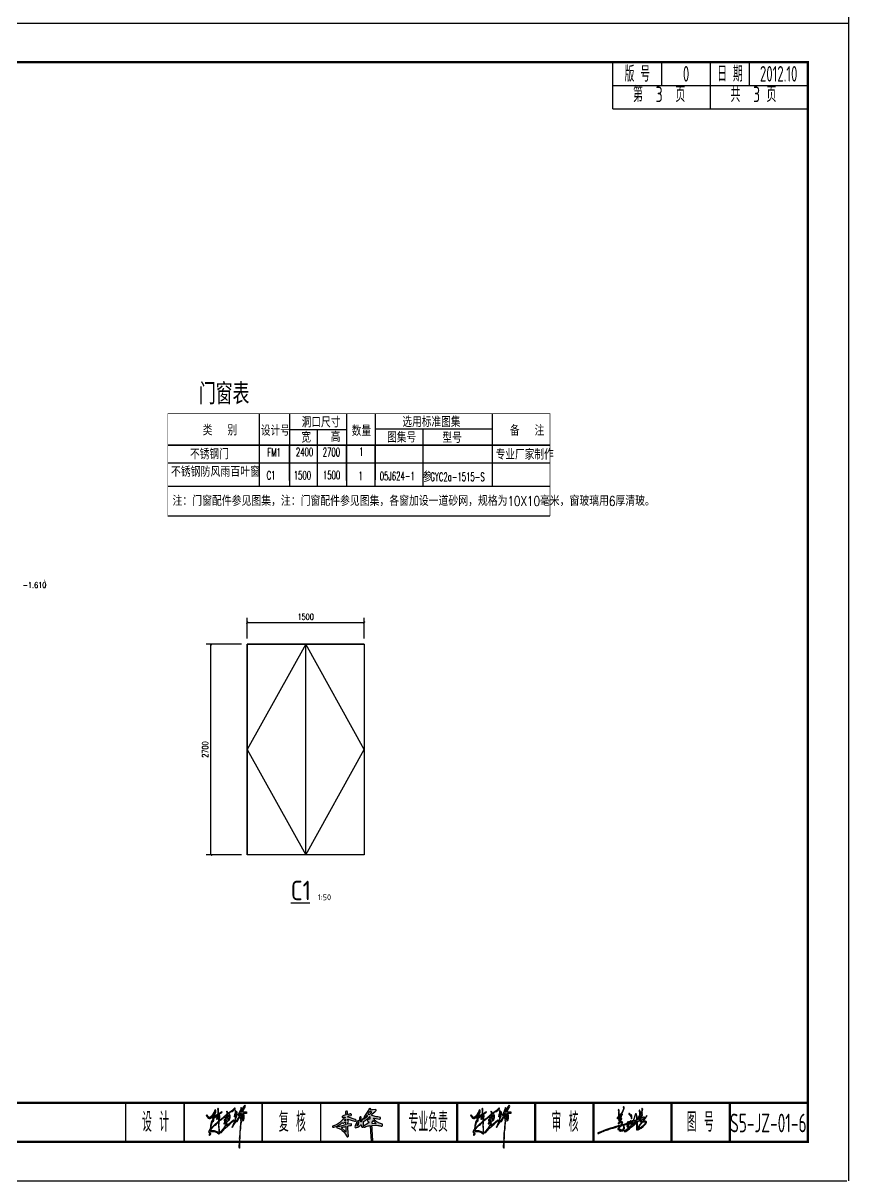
# Model space of a CAD drawing. Header units: millimetres. Extents: x -29538 to 115583, y -232866 to 15404.
# Drawn here: x 94402 to 115583, y -226179 to -196479 of the extents above; entities that cross this region are included whole.
import ezdxf
from ezdxf.enums import TextEntityAlignment as Align

# ---------------------------------------------------------------- set-up
doc = ezdxf.new("R2010")
doc.units = ezdxf.units.MM
doc.header["$LTSCALE"] = 10
doc.header["$MEASUREMENT"] = 0
for name, color, linetype in [('DIM_SYMB', 3, 'Continuous'), ('FHDI签名', 4, 'Continuous'), ('HIDE_B', 7, 'Continuous'), ('PUB_DIM', 3, 'Continuous'), ('PUB_TEXT', 7, 'Continuous'), ('QQ', 8, 'Continuous'), ('WALL', 9, 'Continuous'), ('图框', 7, 'Continuous'), ('文字', 7, 'Continuous'), ('标注', 4, 'Continuous'), ('栏目', 3, 'Continuous'), ('次轮廓线', 7, 'Continuous'), ('立面', 4, 'Continuous'), ('页码', 3, 'Continuous'), ('ＦＨＤＩ', 4, 'Continuous')]:
    doc.layers.add(name, color=color, linetype=linetype)
doc.styles.add('_HZTXT', font='txt.shx', dxfattribs={"width": 0.8, "bigfont": 'hztxt.shx'})
doc.styles.add('_SIMPLEX', font='SIMPLEX.shx', dxfattribs={"width": 0.8})
doc.styles.add('_TCH_DIM', font='SIMPLEX', dxfattribs={"bigfont": 'GBCBIG'})
doc.styles.add('DIM_FONT', font='SIMPLEX', dxfattribs={"width": 0.7, "bigfont": 'GBCBIG'})
doc.styles.get("Standard").update_dxf_attribs({"font": 'gbenor.shx', "width": 0.75, "bigfont": 'gbcbig.shx'})
doc.dimstyles.new('DIMN50', dxfattribs={"dimscale": 0.5, "dimtxt": 300, "dimasz": 100, "dimexe": 250, "dimexo": 300, "dimgap": 150, "dimtad": 1, "dimdec": 0, "dimzin": 0, "dimdsep": 46, "dimtxsty": 'DIM_FONT', "dimblk": 'ARCHTICK', "dimcen": 0.09, "dimclrt": 7, "dimazin": 2, "dimtfac": 1, "dimtdec": 0, "dimtix": 1, "dimtmove": 2, "dimatfit": 3, "dimldrblk": 'ARCHTICK', "dimfxl": 0, "dimtolj": 1, "dimtzin": 0, "dimarcsym": 0})

# ---------------------------------------------------------------- blocks, each defined once
blk = doc.blocks.new('dwe')
at = {"linetype": 'Continuous'}
h = blk.add_hatch(color=256, dxfattribs=at)
h.paths.add_polyline_path([(32168.211, 20455.517), (32168.241, 20455.539, -0.076928), (32168.279, 20455.581, 0.343108), (32168.261, 20455.634), (32168.259, 20455.641), (32168.098, 20455.626, 0.082763), (32168.019, 20455.601), (32167.999, 20455.601), (32167.999, 20455.631), (32168.009, 20455.631), (32168.009, 20455.681, 0.433644), (32167.913, 20455.649, -0.083988), (32167.883, 20455.609), (32167.683, 20455.289, 0.241959), (32167.666, 20455.209, 0.088677), (32167.692, 20455.188), (32167.728, 20455.205, 0.005615), (32167.732, 20455.206), (32167.753, 20455.259, 0.154483), (32167.799, 20455.331, -1.209197), (32167.826, 20455.284, -0.109257), (32167.801, 20455.257, -0.116079), (32167.732, 20455.206), (32167.724, 20455.186, 0.148804), (32167.689, 20455.151), (32167.659, 20455.151), (32167.656, 20455.159, 0.636863), (32167.601, 20455.159, 0.220295), (32167.554, 20455.063), (32167.509, 20455.001), (32167.489, 20455.001), (32167.489, 20455.061), (32167.503, 20455.09), (32167.519, 20455.141), (32167.519, 20455.251), (32167.506, 20455.259, 0.524003), (32167.444, 20455.25), (32167.434, 20455.191), (32167.409, 20455.041), (32167.389, 20455.041), (32167.386, 20455.049, 0.551868), (32167.326, 20455.044, 0.11852), (32167.275, 20454.953, 0.071169), (32167.244, 20454.872), (32167.226, 20454.844, 0.10155), (32167.204, 20454.793, 0.705859), (32167.28, 20454.707, 0.161527), (32167.499, 20454.851), (32167.519, 20454.851), (32167.524, 20454.772), (32167.541, 20454.744), (32167.549, 20454.731), (32167.599, 20454.731), (32167.609, 20454.751), (32167.639, 20454.751), (32167.649, 20454.731), (32167.709, 20454.731, -0.124355), (32167.928, 20454.806), (32167.979, 20454.811), (32168.014, 20454.241), (32168.024, 20454.042, 0.594077), (32168.096, 20454.014, 0.243104), (32168.119, 20454.081, -0.084195), (32168.094, 20454.301), (32168.084, 20454.631), (32168.074, 20454.731), (32168.069, 20454.731, -0.200858), (32168.089, 20454.831), (32168.369, 20454.816, -0.063439), (32168.549, 20454.791, 0.343108), (32168.601, 20454.809), (32168.609, 20454.811), (32168.609, 20454.881), (32168.397, 20454.957), (32168.381, 20454.965, -0.084673), (32168.261, 20455.054, 0.071442), (32168.234, 20455.076), (32168.191, 20455.124, -0.149027), (32168.139, 20455.201), (32168.199, 20455.201), (32168.449, 20455.151), (32168.489, 20455.151, -0.295923), (32168.509, 20455.171), (32168.509, 20455.221), (32168.368, 20455.256), (32168.29, 20455.266, -0.064135), (32168.087, 20455.327), (32168.039, 20455.341, -0.249173), (32168.071, 20455.399), (32168.086, 20455.414)])
h.paths.add_polyline_path([(32168.049, 20455.491), (32168.041, 20455.489), (32167.949, 20455.391), (32167.869, 20455.401), (32167.869, 20455.431), (32167.886, 20455.454), (32167.915, 20455.493), (32167.919, 20455.511), (32167.949, 20455.511), (32167.949, 20455.501), (32167.969, 20455.501), (32167.969, 20455.511), (32168.049, 20455.511)], flags=16)
h.paths.add_polyline_path([(32167.969, 20455.271), (32167.969, 20455.161), (32167.938, 20455.156, 0.064743), (32167.841, 20455.127, 0.693991), (32167.834, 20455.09), (32167.851, 20455.054), (32167.87, 20455.006), (32167.897, 20454.997), (32167.919, 20454.991), (32167.919, 20454.971, 0.179878), (32167.871, 20454.949), (32167.851, 20454.937), (32167.636, 20454.794), (32167.629, 20454.771), (32167.609, 20454.771), (32167.614, 20454.872), (32167.624, 20454.951, -0.325645), (32167.681, 20455.039), (32167.716, 20455.064), (32167.936, 20455.264), (32167.939, 20455.271)], flags=16)
h.paths.add_polyline_path([(32168.119, 20455.071, -0.181335), (32168.156, 20455.049), (32168.173, 20455.023), (32168.266, 20454.939), (32168.279, 20454.911), (32168.22, 20454.916), (32168.069, 20454.931), (32168.069, 20454.981, 0.293881)], flags=16)
h.paths.add_polyline_path([(32167.399, 20454.991), (32167.399, 20454.961), (32167.384, 20454.882, -0.295272), (32167.299, 20454.801), (32167.299, 20454.831, 0.067267), (32167.325, 20454.883), (32167.343, 20454.93, 0.163021), (32167.369, 20454.971), (32167.379, 20454.966), (32167.379, 20454.991)], flags=16)
h = blk.add_hatch(color=256, dxfattribs=at)
h.paths.add_polyline_path([(32166.859, 20455.021, 0.138813), (32166.844, 20455.08, 0.305012), (32166.819, 20455.091, -0.192582), (32166.829, 20455.151), (32167.178, 20455.047), (32167.179, 20455.041, 0.254771), (32167.259, 20455.061, 0.439902), (32167.211, 20455.125), (32166.866, 20455.239, 0.288836), (32166.829, 20455.251, -0.33185), (32166.89, 20455.307), (32166.978, 20455.326, 0.248777), (32167.013, 20455.359), (32167.019, 20455.361), (32167.019, 20455.391), (32167.006, 20455.399, 0.156902), (32166.949, 20455.421, -0.226549), (32166.938, 20455.406, 0.203273), (32166.849, 20455.381), (32166.819, 20455.381), (32166.814, 20455.442, 0.141014), (32166.799, 20455.551, 0.181335), (32166.719, 20455.531), (32166.719, 20455.441, -0.388078), (32166.731, 20455.359), (32166.62, 20455.327, 0.123602), (32166.566, 20455.304, 0.460019), (32166.549, 20455.231), (32166.619, 20455.231), (32166.649, 20455.251), (32166.689, 20455.251), (32166.689, 20455.231), (32166.656, 20455.204), (32166.631, 20455.179, -0.071068), (32166.566, 20455.124, -0.129017), (32166.191, 20454.837), (32166.039, 20454.781, 0.313509), (32166.056, 20454.739), (32166.059, 20454.731, 0.126518), (32166.277, 20454.786), (32166.297, 20454.795, 0.073631), (32166.529, 20454.951), (32166.569, 20454.951), (32166.569, 20454.941, 0.306384), (32166.63, 20454.957, 0.101225), (32166.689, 20454.981), (32166.709, 20454.981, 0.192884), (32166.729, 20454.881), (32166.729, 20454.851), (32166.711, 20454.847), (32166.409, 20454.771), (32166.289, 20454.771, -0.295923), (32166.269, 20454.751), (32166.269, 20454.701), (32166.39, 20454.656), (32166.417, 20454.647, -0.097505), (32166.536, 20454.569, -0.139219), (32166.756, 20454.289), (32166.799, 20454.241), (32166.839, 20454.241), (32166.859, 20454.271), (32166.859, 20454.331), (32166.844, 20454.36), (32166.829, 20454.781), (32166.857, 20454.795, -0.122446), (32166.998, 20454.826, 0.488889), (32166.999, 20454.901), (32166.839, 20454.891, -0.138685), (32166.834, 20454.962, -0.251793)])
h.paths.add_polyline_path([(32166.729, 20455.081), (32166.7, 20455.077), (32166.699, 20455.071), (32166.659, 20455.071), (32166.659, 20455.091, 0.200858), (32166.699, 20455.121), (32166.729, 20455.121)], flags=16)
h.paths.add_polyline_path([(32166.739, 20454.761), (32166.744, 20454.652), (32166.749, 20454.491, -0.10594), (32166.681, 20454.544), (32166.676, 20454.549), (32166.527, 20454.677), (32166.509, 20454.681), (32166.509, 20454.711, 0.075528), (32166.718, 20454.756)], flags=16)
at = {"color": 7, "linetype": 'Continuous'}
for points in [[(32167.692, 20455.188), (32167.728, 20455.205, 0.121773), (32167.801, 20455.257, 0.109257), (32167.826, 20455.284, 1.209197), (32167.799, 20455.331, -0.154483), (32167.753, 20455.259), (32167.724, 20455.186, 0.148804), (32167.689, 20455.151), (32167.659, 20455.151), (32167.656, 20455.159, 0.636863), (32167.601, 20455.159, 0.220295), (32167.554, 20455.063), (32167.509, 20455.001), (32167.489, 20455.001), (32167.489, 20455.061), (32167.503, 20455.09), (32167.519, 20455.141), (32167.519, 20455.251), (32167.506, 20455.259, 0.524003), (32167.444, 20455.25), (32167.434, 20455.191), (32167.409, 20455.041), (32167.389, 20455.041), (32167.386, 20455.049, 0.551868), (32167.326, 20455.044, 0.11852), (32167.275, 20454.953, 0.071169), (32167.244, 20454.872), (32167.226, 20454.844, 0.10155), (32167.204, 20454.793, 0.705859), (32167.28, 20454.707, 0.161527), (32167.499, 20454.851), (32167.519, 20454.851), (32167.524, 20454.772), (32167.541, 20454.744), (32167.549, 20454.731), (32167.599, 20454.731), (32167.609, 20454.751), (32167.639, 20454.751), (32167.649, 20454.731), (32167.709, 20454.731, -0.124355), (32167.928, 20454.806), (32167.979, 20454.811), (32168.014, 20454.241), (32168.024, 20454.042, 0.594077), (32168.096, 20454.014, 0.243104), (32168.119, 20454.081, -0.084195), (32168.094, 20454.301), (32168.084, 20454.631), (32168.074, 20454.731), (32168.069, 20454.731, -0.200858), (32168.089, 20454.831), (32168.369, 20454.816, -0.063439), (32168.549, 20454.791, 0.343108), (32168.601, 20454.809), (32168.609, 20454.811), (32168.609, 20454.881), (32168.397, 20454.957), (32168.381, 20454.965, -0.084673), (32168.261, 20455.054, 0.071442), (32168.234, 20455.076), (32168.191, 20455.124, -0.149027), (32168.139, 20455.201), (32168.199, 20455.201), (32168.449, 20455.151), (32168.489, 20455.151, -0.295923), (32168.509, 20455.171), (32168.509, 20455.221), (32168.368, 20455.256), (32168.29, 20455.266, -0.064135), (32168.087, 20455.327), (32168.039, 20455.341, -0.249173), (32168.071, 20455.399), (32168.086, 20455.414), (32168.211, 20455.517), (32168.241, 20455.539, -0.076928), (32168.279, 20455.581, 0.343108), (32168.261, 20455.634), (32168.259, 20455.641), (32168.098, 20455.626, 0.082763), (32168.019, 20455.601), (32167.999, 20455.601), (32167.999, 20455.631), (32168.009, 20455.631), (32168.009, 20455.681, 0.433644), (32167.913, 20455.649, -0.083988), (32167.883, 20455.609), (32167.683, 20455.289, 0.241959), (32167.666, 20455.209, 0.088677), (32167.692, 20455.188, 0.088677)], [(32167.379, 20454.966), (32167.369, 20454.971, -0.163021), (32167.343, 20454.93), (32167.325, 20454.883, -0.067267), (32167.299, 20454.831), (32167.299, 20454.801, 0.295272), (32167.384, 20454.882), (32167.399, 20454.961), (32167.399, 20454.991), (32167.379, 20454.991), (32167.379, 20454.966)]]:
    blk.add_lwpolyline(points, format="xyb", close=True, dxfattribs=at)
for points in [[(32166.289, 20454.771, -0.295923), (32166.269, 20454.751), (32166.269, 20454.701), (32166.39, 20454.656), (32166.417, 20454.647, -0.097505), (32166.536, 20454.569, -0.139219), (32166.756, 20454.289), (32166.799, 20454.241), (32166.839, 20454.241), (32166.859, 20454.271), (32166.859, 20454.331), (32166.844, 20454.36), (32166.829, 20454.781), (32166.857, 20454.795, -0.122446), (32166.998, 20454.826, 0.488889), (32166.999, 20454.901), (32166.839, 20454.891, -0.138685), (32166.834, 20454.962, -0.251793), (32166.859, 20455.021, 0.138813), (32166.844, 20455.08, 0.305012), (32166.819, 20455.091, -0.192582), (32166.829, 20455.151), (32167.178, 20455.047), (32167.179, 20455.041, 0.254771), (32167.259, 20455.061, 0.439902), (32167.211, 20455.125), (32166.866, 20455.239, 0.288836), (32166.829, 20455.251, -0.33185), (32166.89, 20455.307), (32166.978, 20455.326, 0.248777), (32167.013, 20455.359), (32167.019, 20455.361), (32167.019, 20455.391), (32167.006, 20455.399, 0.156902), (32166.949, 20455.421, -0.226549), (32166.938, 20455.406, 0.203273), (32166.849, 20455.381), (32166.819, 20455.381), (32166.814, 20455.442, 0.141014), (32166.799, 20455.551, 0.181335), (32166.719, 20455.531), (32166.719, 20455.441, -0.388078), (32166.731, 20455.359), (32166.62, 20455.327, 0.123602), (32166.566, 20455.304, 0.460019), (32166.549, 20455.231), (32166.619, 20455.231), (32166.649, 20455.251), (32166.689, 20455.251), (32166.689, 20455.231), (32166.656, 20455.204), (32166.631, 20455.179, -0.071068), (32166.566, 20455.124, -0.129017), (32166.191, 20454.837), (32166.039, 20454.781, 0.313509), (32166.056, 20454.739), (32166.059, 20454.731, 0.126518), (32166.277, 20454.786), (32166.297, 20454.795, 0.073631), (32166.529, 20454.951), (32166.569, 20454.951), (32166.569, 20454.941, 0.306384), (32166.63, 20454.957, 0.101225), (32166.689, 20454.981), (32166.709, 20454.981, 0.192884), (32166.729, 20454.881), (32166.729, 20454.851), (32166.711, 20454.847), (32166.409, 20454.771), (32166.289, 20454.771), (32166.279, 20454.781)], [(32166.699, 20455.071), (32166.7, 20455.077), (32166.729, 20455.081), (32166.729, 20455.121), (32166.699, 20455.121, -0.200858), (32166.659, 20455.091), (32166.659, 20455.071), (32166.699, 20455.071)], [(32167.629, 20454.771), (32167.636, 20454.794), (32167.851, 20454.937), (32167.871, 20454.949, -0.179878), (32167.919, 20454.971), (32167.919, 20454.991), (32167.897, 20454.997), (32167.87, 20455.006), (32167.851, 20455.054), (32167.834, 20455.09, -0.693991), (32167.841, 20455.127, -0.064743), (32167.938, 20455.156), (32167.969, 20455.161), (32167.969, 20455.271), (32167.939, 20455.271), (32167.936, 20455.264), (32167.716, 20455.064), (32167.681, 20455.039, 0.325645), (32167.624, 20454.951), (32167.614, 20454.872), (32167.609, 20454.771), (32167.629, 20454.771)], [(32168.279, 20454.911), (32168.266, 20454.939), (32168.173, 20455.023), (32168.156, 20455.049, 0.181335), (32168.119, 20455.071, -0.293881), (32168.069, 20454.981), (32168.069, 20454.931), (32168.22, 20454.916), (32168.279, 20454.911)], [(32166.749, 20454.491), (32166.744, 20454.652), (32166.739, 20454.761), (32166.718, 20454.756, -0.075528), (32166.509, 20454.711), (32166.509, 20454.681), (32166.527, 20454.677), (32166.676, 20454.549), (32166.681, 20454.544, 0.10594), (32166.749, 20454.491)]]:
    blk.add_lwpolyline(points, format="xyb", dxfattribs=at)
blk.add_lwpolyline([(32167.949, 20455.391), (32168.041, 20455.489), (32168.049, 20455.491), (32168.049, 20455.511), (32167.969, 20455.511), (32167.969, 20455.501), (32167.949, 20455.501), (32167.949, 20455.511), (32167.919, 20455.511), (32167.915, 20455.493), (32167.886, 20455.454), (32167.869, 20455.431), (32167.869, 20455.401), (32167.949, 20455.391)], dxfattribs=at)
blk = doc.blocks.new('chf')
at = {"linetype": 'Continuous'}
h = blk.add_hatch(color=4, dxfattribs=at)
h.paths.add_polyline_path([(283, 254), (289, 260), (293, 268), (292, 278), (288, 281), (286, 285), (288, 291), (301, 310), (310, 331), (309, 343), (305, 349), (301, 347), (298, 338), (292, 329), (282, 309), (279, 307), (272, 296), (261, 288), (256, 289), (250, 293), (236, 309), (233, 308), (232, 303), (248, 284), (256, 280), (263, 280), (269, 284), (286, 306), (304, 336), (298, 317), (284, 296), (279, 281), (286, 272), (286, 267), (284, 264), (276, 261), (271, 247), (267, 225), (267, 216), (265, 212), (261, 191), (250, 174), (252, 171), (258, 170), (255, 150), (255, 147), (258, 145), (265, 152), (270, 160), (266, 162), (264, 158), (262, 159), (264, 173), (276, 176), (298, 175), (323, 165), (334, 158), (336, 158), (340, 163), (337, 173), (337, 188), (335, 198), (336, 210), (334, 231), (336, 238), (336, 255), (341, 263), (351, 270), (356, 276), (363, 279), (377, 292), (384, 296), (387, 300), (396, 304), (396, 292), (383, 280), (383, 273), (379, 273), (377, 270), (378, 248), (373, 241), (373, 237), (377, 236), (391, 248), (390, 233), (371, 199), (346, 172), (346, 167), (355, 169), (361, 175), (364, 181), (385, 203), (406, 220), (420, 235), (423, 236), (449, 260), (452, 265), (450, 266), (411, 233), (394, 221), (403, 238), (401, 244), (396, 242), (398, 254), (401, 258), (403, 258), (414, 268), (416, 267), (419, 270), (419, 273), (422, 278), (421, 283), (423, 286), (424, 302), (421, 310), (419, 310), (402, 296), (401, 304), (403, 310), (410, 319), (419, 322), (425, 330), (435, 336), (439, 336), (454, 347), (465, 358), (464, 363), (463, 364), (458, 362), (436, 342), (403, 317), (403, 333), (398, 339), (394, 336), (396, 325), (396, 312), (380, 299), (376, 294), (373, 294), (359, 281), (337, 264), (340, 301), (338, 308), (335, 309), (323, 288), (326, 305), (331, 311), (353, 325), (359, 332), (356, 334), (334, 320), (332, 317), (327, 316), (329, 320), (331, 348), (330, 357), (327, 361), (325, 361), (323, 358), (325, 350), (325, 328), (322, 312), (297, 295), (294, 291), (294, 288), (296, 286), (299, 286), (301, 289), (319, 301), (317, 281), (315, 278), (315, 276), (318, 275), (326, 281), (329, 286), (329, 290), (332, 291), (331, 258), (292, 224), (270, 201), (268, 202), (269, 209), (273, 217), (272, 220), (278, 236), (278, 245), (282, 249)])
h.paths.add_polyline_path([(297, 223), (304, 227), (313, 235), (313, 237), (318, 243), (329, 251), (331, 250), (330, 213), (332, 197), (332, 167), (299, 181), (265, 181), (268, 190), (286, 210), (287, 213)], flags=16)
h.paths.add_polyline_path([(382, 251), (383, 264), (386, 268), (389, 269), (393, 269), (393, 261)], flags=16)
h.paths.add_polyline_path([(390, 277), (394, 281), (395, 281), (395, 279), (392, 276)], flags=16)
h.paths.add_polyline_path([(402, 280), (402, 287), (416, 298), (417, 298), (418, 296), (416, 278), (408, 269), (406, 269), (409, 275), (409, 280), (407, 282)], flags=16)
h.paths.add_polyline_path([(508, 291), (506, 291), (501, 285), (503, 282), (513, 285), (512, 279), (506, 270), (506, 266), (510, 264), (505, 209), (505, 193), (503, 188), (503, 180), (501, 176), (502, 171), (500, 166), (499, 129), (497, 121), (499, 112), (497, 93), (498, 83), (495, 80), (493, 63), (494, 51), (499, 43), (501, 44), (501, 98), (503, 132), (503, 159), (505, 180), (509, 199), (510, 223), (516, 262), (525, 265), (530, 264), (534, 270), (537, 283), (537, 305), (530, 322), (551, 324), (559, 328), (556, 332), (524, 332), (533, 354), (544, 372), (546, 379), (544, 385), (542, 386), (530, 373), (511, 345), (510, 347), (513, 352), (513, 356), (515, 358), (516, 363), (512, 369), (509, 366), (508, 356), (499, 332), (486, 306), (490, 304), (495, 309), (503, 325), (506, 321), (510, 321), (498, 297), (494, 292), (493, 294), (490, 292), (487, 283), (477, 269), (479, 267), (483, 271), (477, 258), (478, 255), (481, 257), (504, 302), (507, 305), (515, 321), (517, 321), (515, 297)])
h.paths.add_polyline_path([(520, 290), (526, 295), (527, 296), (527, 293), (519, 286)], flags=16)
h.paths.add_polyline_path([(523, 301), (526, 313), (527, 314), (530, 307), (526, 302)], flags=16)
h.paths.add_polyline_path([(530, 289), (532, 289), (531, 275), (528, 272), (517, 272), (521, 279), (526, 283)], flags=16)
h.paths.add_polyline_path([(507, 328), (507, 332), (517, 345), (524, 359), (535, 371), (536, 372), (524, 343), (518, 333), (514, 330)], flags=16)
h.paths.add_polyline_path([(467, 317), (469, 325), (468, 343), (466, 344), (464, 342), (464, 323), (459, 310), (456, 299), (456, 296), (458, 294), (464, 300), (471, 315), (475, 320), (472, 302), (465, 282), (463, 269), (457, 256), (457, 251), (451, 240), (451, 236), (448, 233), (442, 217), (438, 211), (439, 207), (446, 212), (454, 228), (478, 264), (477, 268), (458, 243), (459, 250), (465, 263), (470, 282), (474, 290), (474, 295), (476, 298), (481, 321), (479, 331), (476, 334), (474, 334), (469, 319)])
h.paths.add_polyline_path([(499, 304), (498, 305), (496, 303), (497, 301)], flags=17)
h.paths.add_polyline_path([(457, 269), (455, 270), (452, 266), (454, 265)], flags=17)
at = {"color": 4, "linetype": 'Continuous', "elevation": 15644317}
for points in [[(544, 385), (542, 386), (530, 373), (511, 345), (510, 347), (513, 352), (513, 356), (515, 358), (516, 363), (512, 369), (509, 366), (508, 356), (499, 332), (486, 306), (490, 304), (495, 309), (503, 325), (506, 321), (510, 321), (498, 297), (494, 292), (493, 294), (490, 292), (487, 283), (477, 269), (479, 267), (483, 271), (477, 258), (478, 255), (481, 257), (504, 302), (507, 305), (515, 321), (517, 321), (515, 297), (508, 291), (506, 291), (501, 285), (503, 282), (513, 285), (512, 279), (506, 270), (506, 266), (510, 264), (505, 209), (505, 193), (503, 188), (503, 180), (501, 176), (502, 171), (500, 166), (499, 129), (497, 121), (499, 112), (497, 93), (498, 83), (495, 80), (493, 63), (494, 51), (499, 43), (501, 44), (501, 98), (503, 132), (503, 159), (505, 180), (509, 199), (510, 223), (516, 262), (525, 265), (530, 264), (534, 270), (537, 283), (537, 305), (530, 322), (551, 324), (559, 328), (556, 332), (524, 332), (533, 354), (544, 372), (546, 379), (544, 385)], [(535, 371), (536, 372), (524, 343), (518, 333), (514, 330), (507, 328), (507, 332), (517, 345), (524, 359), (535, 371)], [(464, 363), (463, 364), (458, 362), (436, 342), (403, 317), (403, 333), (398, 339), (394, 336), (396, 325), (396, 312), (380, 299), (376, 294), (373, 294), (359, 281), (337, 264), (340, 301), (338, 308), (335, 309), (323, 288), (326, 305), (331, 311), (353, 325), (359, 332), (356, 334), (334, 320), (332, 317), (327, 316), (329, 320), (331, 348), (330, 357), (327, 361), (325, 361), (323, 358), (325, 350), (325, 328), (322, 312), (297, 295), (294, 291), (294, 288), (296, 286), (299, 286), (301, 289), (319, 301), (317, 281), (315, 278), (315, 276), (318, 275), (326, 281), (329, 286), (329, 290), (332, 291), (331, 258), (292, 224), (270, 201), (268, 202), (269, 209), (273, 217), (272, 220), (278, 236), (278, 245), (282, 249), (283, 254), (289, 260), (293, 268), (292, 278), (288, 281), (286, 285), (288, 291), (301, 310), (310, 331), (309, 343), (305, 349), (301, 347), (298, 338), (292, 329), (282, 309), (279, 307), (272, 296), (261, 288), (256, 289), (250, 293), (236, 309), (233, 308), (232, 303), (248, 284), (256, 280), (263, 280), (269, 284), (286, 306), (304, 336), (298, 317), (284, 296), (279, 281), (286, 272), (286, 267), (284, 264), (276, 261), (271, 247), (267, 225), (267, 216), (265, 212), (261, 191), (250, 174), (252, 171), (258, 170), (255, 150), (255, 147), (258, 145), (265, 152), (270, 160), (266, 162), (264, 158), (262, 159), (264, 173), (276, 176), (298, 175), (323, 165), (334, 158), (336, 158), (340, 163), (337, 173), (337, 188), (335, 198), (336, 210), (334, 231), (336, 238), (336, 255), (341, 263), (351, 270), (356, 276), (363, 279), (377, 292), (384, 296), (387, 300), (396, 304), (396, 292), (383, 280), (383, 273), (379, 273), (377, 270), (378, 248), (373, 241), (373, 237), (377, 236), (391, 248), (390, 233), (371, 199), (346, 172), (346, 167), (355, 169), (361, 175), (364, 181), (385, 203), (406, 220), (420, 235), (423, 236), (449, 260), (452, 265), (450, 266), (411, 233), (394, 221), (403, 238), (401, 244), (396, 242), (398, 254), (401, 258), (403, 258), (414, 268), (416, 267), (419, 270), (419, 273), (422, 278), (421, 283), (423, 286), (424, 302), (421, 310), (419, 310), (402, 296), (401, 304), (403, 310), (410, 319), (419, 322), (425, 330), (435, 336), (439, 336), (454, 347), (465, 358), (464, 363)], [(394, 281), (395, 281), (395, 279), (392, 276), (390, 277), (394, 281)], [(416, 298), (417, 298), (418, 296), (416, 278), (408, 269), (406, 269), (409, 275), (409, 280), (407, 282), (402, 280), (402, 287), (416, 298)], [(468, 343), (466, 344), (464, 342), (464, 323), (459, 310), (456, 299), (456, 296), (458, 294), (464, 300), (471, 315), (475, 320), (472, 302), (465, 282), (463, 269), (457, 256), (457, 251), (451, 240), (451, 236), (448, 233), (442, 217), (438, 211), (439, 207), (446, 212), (454, 228), (478, 264), (477, 268), (458, 243), (459, 250), (465, 263), (470, 282), (474, 290), (474, 295), (476, 298), (481, 321), (479, 331), (476, 334), (474, 334), (469, 319), (467, 317), (469, 325), (468, 343)], [(499, 304), (498, 305), (496, 303), (497, 301), (499, 304)], [(530, 289), (532, 289), (531, 275), (528, 272), (517, 272), (521, 279), (526, 283), (530, 289)], [(526, 295), (527, 296), (527, 293), (519, 286), (520, 290), (526, 295)], [(526, 313), (527, 314), (530, 307), (526, 302), (523, 301), (526, 313)], [(329, 251), (331, 250), (330, 213), (332, 197), (332, 167), (299, 181), (265, 181), (268, 190), (286, 210), (287, 213), (297, 223), (304, 227), (313, 235), (313, 237), (318, 243), (329, 251)], [(389, 269), (393, 269), (393, 261), (382, 251), (383, 264), (386, 268), (389, 269)], [(457, 269), (455, 270), (452, 266), (454, 265), (457, 269)]]:
    blk.add_lwpolyline(points, dxfattribs=at)
blk = doc.blocks.new('jld')
at = {"linetype": 'Continuous'}
h = blk.add_hatch(color=4, dxfattribs=at)
h.paths.add_polyline_path([(424, 218), (427, 222), (431, 224), (440, 225), (442, 227), (467, 233), (475, 237), (481, 237), (485, 240), (489, 240), (494, 243), (503, 245), (505, 240), (504, 220), (506, 206), (514, 198), (517, 199), (524, 206), (532, 221), (533, 228), (543, 257), (550, 259), (552, 261), (559, 262), (561, 256), (561, 240), (559, 228), (560, 214), (499, 163), (476, 149), (470, 142), (471, 138), (475, 135), (486, 139), (538, 178), (540, 178), (561, 196), (569, 200), (577, 210), (639, 264), (640, 198), (638, 187), (639, 167), (642, 164), (644, 164), (649, 170), (652, 207), (652, 234), (654, 243), (656, 272), (659, 281), (664, 286), (666, 286), (677, 295), (689, 301), (692, 304), (707, 309), (689, 291), (687, 288), (687, 282), (695, 276), (710, 273), (715, 274), (718, 273), (718, 271), (714, 268), (710, 261), (685, 231), (653, 180), (652, 167), (655, 162), (657, 162), (659, 167), (662, 164), (671, 167), (707, 188), (735, 210), (767, 242), (779, 258), (783, 267), (783, 274), (779, 279), (766, 284), (740, 284), (739, 288), (765, 322), (789, 360), (789, 367), (764, 329), (735, 292), (724, 282), (701, 283), (697, 287), (711, 301), (717, 304), (723, 311), (747, 329), (754, 338), (753, 342), (742, 342), (712, 329), (695, 318), (692, 318), (688, 315), (681, 315), (689, 325), (705, 341), (712, 336), (718, 341), (718, 359), (724, 371), (724, 377), (720, 381), (722, 399), (725, 406), (721, 416), (724, 443), (731, 456), (725, 461), (719, 469), (715, 467), (715, 464), (718, 461), (720, 454), (717, 449), (714, 418), (703, 415), (694, 407), (696, 418), (695, 419), (693, 417), (690, 405), (686, 438), (684, 441), (679, 442), (676, 433), (678, 433), (683, 419), (683, 414), (681, 410), (683, 378), (680, 361), (677, 353), (658, 336), (657, 333), (651, 328), (651, 326), (654, 323), (657, 323), (670, 337), (673, 339), (676, 338), (679, 323), (667, 309), (661, 307), (658, 310), (653, 304), (649, 303), (647, 319), (647, 351), (642, 380), (639, 387), (634, 392), (631, 392), (628, 389), (611, 349), (601, 310), (598, 304), (598, 300), (593, 291), (580, 289), (576, 286), (563, 284), (558, 289), (554, 289), (545, 280), (509, 269), (506, 265), (505, 255), (501, 252), (472, 244), (463, 240), (426, 231), (433, 241), (443, 262), (442, 271), (435, 277), (423, 277), (398, 265), (405, 274), (410, 276), (414, 280), (414, 286), (428, 310), (430, 323), (426, 330), (419, 332), (420, 344), (429, 369), (442, 382), (442, 384), (438, 387), (432, 385), (419, 375), (415, 367), (400, 356), (421, 382), (439, 408), (442, 416), (450, 428), (450, 432), (456, 441), (464, 472), (464, 483), (458, 489), (456, 490), (448, 483), (449, 481), (454, 482), (457, 478), (457, 470), (450, 447), (435, 416), (420, 393), (405, 376), (405, 381), (401, 380), (390, 363), (391, 383), (394, 402), (394, 420), (391, 423), (388, 422), (385, 412), (385, 394), (382, 374), (383, 349), (366, 331), (364, 323), (369, 320), (380, 327), (411, 355), (414, 356), (408, 329), (396, 321), (385, 308), (384, 303), (387, 294), (399, 279), (379, 256), (378, 252), (380, 249), (385, 248), (417, 266), (425, 269), (433, 269), (435, 266), (434, 259), (418, 233), (412, 227), (382, 218), (378, 218), (363, 212), (345, 208), (308, 195), (269, 185), (198, 161), (110, 125), (104, 124), (98, 120), (89, 117), (87, 115), (87, 111), (89, 109), (102, 111), (115, 117), (124, 118), (131, 127), (143, 130), (148, 134), (164, 139), (192, 152), (231, 163), (247, 170), (267, 175), (278, 180), (307, 187), (311, 190), (314, 189), (319, 192), (323, 192), (335, 197), (340, 197), (345, 200), (351, 200), (356, 203), (361, 203), (372, 208), (378, 208), (382, 211), (403, 215), (382, 185), (372, 174), (372, 170), (376, 165), (394, 162), (418, 155), (418, 153), (411, 152), (404, 149), (402, 147), (403, 145), (413, 145), (421, 148), (424, 147), (433, 149), (449, 146), (456, 151), (459, 157), (460, 166), (465, 173), (467, 186), (462, 223), (459, 226), (455, 224), (455, 196), (453, 192), (454, 184), (452, 180), (452, 173), (447, 167), (434, 159), (421, 162), (386, 174), (385, 177), (410, 211), (416, 216)])
h.paths.add_polyline_path([(404, 293), (398, 300), (397, 306), (406, 318), (407, 318), (406, 299)], flags=16)
h.paths.add_polyline_path([(415, 302), (415, 319), (419, 322), (421, 322), (422, 313)], flags=16)
h.paths.add_polyline_path([(512, 234), (515, 249), (531, 253), (534, 255), (536, 254), (529, 233), (515, 209), (512, 217)], flags=16)
h.paths.add_polyline_path([(515, 258), (517, 263), (520, 263), (539, 271), (542, 271), (538, 264), (523, 259)], flags=16)
h.paths.add_polyline_path([(547, 268), (550, 274), (555, 275), (557, 274), (556, 270)], flags=16)
h.paths.add_polyline_path([(568, 227), (568, 264), (585, 271), (587, 270), (585, 261), (572, 231)], flags=16)
h.paths.add_polyline_path([(568, 274), (572, 275), (589, 281), (590, 283), (586, 283), (580, 280), (568, 278)], flags=17)
h.paths.add_polyline_path([(578, 229), (589, 257), (589, 261), (596, 275), (619, 281), (637, 288), (640, 288), (640, 280), (635, 274), (580, 229)], flags=16)
h.paths.add_polyline_path([(601, 292), (604, 308), (615, 347), (617, 349), (621, 362), (630, 381), (633, 379), (638, 366), (640, 302), (634, 299)], flags=16)
h.paths.add_polyline_path([(648, 243), (649, 244), (649, 241)], flags=16)
h.paths.add_polyline_path([(649, 248), (648, 269), (651, 275), (652, 275), (651, 255)], flags=16)
h.paths.add_polyline_path([(670, 179), (671, 184), (684, 210), (685, 218), (705, 246), (729, 275), (754, 276), (756, 275), (768, 275), (772, 274), (775, 271), (773, 264), (760, 246), (741, 226), (717, 206), (688, 186), (676, 180)], flags=16)
h.paths.add_polyline_path([(688, 334), (689, 350), (694, 356), (696, 356), (699, 348)], flags=16)
h.paths.add_polyline_path([(691, 369), (692, 370), (692, 368)], flags=16)
h.paths.add_polyline_path([(699, 376), (696, 386), (698, 398), (702, 405), (710, 409), (712, 409), (713, 410), (715, 408), (710, 388)], flags=16)
h.paths.add_polyline_path([(706, 363), (709, 366), (710, 367), (710, 364), (707, 361)], flags=16)
h.paths.add_polyline_path([(391, 444), (387, 449), (386, 450), (380, 449), (380, 437), (384, 437), (388, 429), (391, 427), (395, 432)], flags=17)
h.paths.add_polyline_path([(543, 391), (539, 394), (538, 395), (533, 393), (532, 386), (544, 374), (555, 356), (560, 351), (563, 351), (564, 354), (558, 365), (557, 370)], flags=17)
h.paths.add_polyline_path([(571, 371), (569, 374), (568, 375), (563, 375), (561, 373), (560, 367), (568, 349), (570, 348), (572, 351), (573, 360)], flags=17)
h.paths.add_polyline_path([(574, 340), (571, 344), (569, 340), (566, 346), (564, 347), (562, 345), (566, 327), (571, 321), (574, 324)], flags=17)
at = {"color": 4, "linetype": 'Continuous', "elevation": 15634200}
for points in [[(458, 489), (456, 490), (448, 483), (449, 481), (454, 482), (457, 478), (457, 470), (450, 447), (435, 416), (420, 393), (405, 376), (405, 381), (401, 380), (390, 363), (391, 383), (394, 402), (394, 420), (391, 423), (388, 422), (385, 412), (385, 394), (382, 374), (383, 349), (366, 331), (364, 323), (369, 320), (380, 327), (411, 355), (414, 356), (408, 329), (396, 321), (385, 308), (384, 303), (387, 294), (399, 279), (379, 256), (378, 252), (380, 249), (385, 248), (417, 266), (425, 269), (433, 269), (435, 266), (434, 259), (418, 233), (412, 227), (382, 218), (378, 218), (363, 212), (345, 208), (308, 195), (269, 185), (198, 161), (110, 125), (104, 124), (98, 120), (89, 117), (87, 115), (87, 111), (89, 109), (102, 111), (115, 117), (124, 118), (131, 127), (143, 130), (148, 134), (164, 139), (192, 152), (231, 163), (247, 170), (267, 175), (278, 180), (307, 187), (311, 190), (314, 189), (319, 192), (323, 192), (335, 197), (340, 197), (345, 200), (351, 200), (356, 203), (361, 203), (372, 208), (378, 208), (382, 211), (403, 215), (382, 185), (372, 174), (372, 170), (376, 165), (394, 162), (418, 155), (418, 153), (411, 152), (404, 149), (402, 147), (403, 145), (413, 145), (421, 148), (424, 147), (433, 149), (449, 146), (456, 151), (459, 157), (460, 166), (465, 173), (467, 186), (462, 223), (459, 226), (455, 224), (455, 196), (453, 192), (454, 184), (452, 180), (452, 173), (447, 167), (434, 159), (421, 162), (386, 174), (385, 177), (410, 211), (416, 216), (424, 218), (427, 222), (431, 224), (440, 225), (442, 227), (467, 233), (475, 237), (481, 237), (485, 240), (489, 240), (494, 243), (503, 245), (505, 240), (504, 220), (506, 206), (514, 198), (517, 199), (524, 206), (532, 221), (533, 228), (543, 257), (550, 259), (552, 261), (559, 262), (561, 256), (561, 240), (559, 228), (560, 214), (499, 163), (476, 149), (470, 142), (471, 138), (475, 135), (486, 139), (538, 178), (540, 178), (561, 196), (569, 200), (577, 210), (639, 264), (640, 198), (638, 187), (639, 167), (642, 164), (644, 164), (649, 170), (652, 207), (652, 234), (654, 243), (656, 272), (659, 281), (664, 286), (666, 286), (677, 295), (689, 301), (692, 304), (707, 309), (689, 291), (687, 288), (687, 282), (695, 276), (710, 273), (715, 274), (718, 273), (718, 271), (714, 268), (710, 261), (685, 231), (653, 180), (652, 167), (655, 162), (657, 162), (659, 167), (662, 164), (671, 167), (707, 188), (735, 210), (767, 242), (779, 258), (783, 267), (783, 274), (779, 279), (766, 284), (740, 284), (739, 288), (765, 322), (789, 360), (789, 367), (764, 329), (735, 292), (724, 282), (701, 283), (697, 287), (711, 301), (717, 304), (723, 311), (747, 329), (754, 338), (753, 342), (742, 342), (712, 329), (695, 318), (692, 318), (688, 315), (681, 315), (689, 325), (705, 341), (712, 336), (718, 341), (718, 359), (724, 371), (724, 377), (720, 381), (722, 399), (725, 406), (721, 416), (724, 443), (731, 456), (725, 461), (719, 469), (715, 467), (715, 464), (718, 461), (720, 454), (717, 449), (714, 418), (703, 415), (694, 407), (696, 418), (695, 419), (693, 417), (690, 405), (686, 438), (684, 441), (679, 442), (676, 433), (678, 433), (683, 419), (683, 414), (681, 410), (683, 378), (680, 361), (677, 353), (658, 336), (657, 333), (651, 328), (651, 326), (654, 323), (657, 323), (670, 337), (673, 339), (676, 338), (679, 323), (667, 309), (661, 307), (658, 310), (653, 304), (649, 303), (647, 319), (647, 351), (642, 380), (639, 387), (634, 392), (631, 392), (628, 389), (611, 349), (601, 310), (598, 304), (598, 300), (593, 291), (580, 289), (576, 286), (563, 284), (558, 289), (554, 289), (545, 280), (509, 269), (506, 265), (505, 255), (501, 252), (472, 244), (463, 240), (426, 231), (433, 241), (443, 262), (442, 271), (435, 277), (423, 277), (398, 265), (405, 274), (410, 276), (414, 280), (414, 286), (428, 310), (430, 323), (426, 330), (419, 332), (420, 344), (429, 369), (442, 382), (442, 384), (438, 387), (432, 385), (419, 375), (415, 367), (400, 356), (421, 382), (439, 408), (442, 416), (450, 428), (450, 432), (456, 441), (464, 472), (464, 483), (458, 489)], [(387, 449), (386, 450), (380, 449), (380, 437), (384, 437), (388, 429), (391, 427), (395, 432), (391, 444), (387, 449)], [(539, 394), (538, 395), (533, 393), (532, 386), (544, 374), (555, 356), (560, 351), (563, 351), (564, 354), (558, 365), (557, 370), (543, 391), (539, 394)], [(569, 374), (568, 375), (563, 375), (561, 373), (560, 367), (568, 349), (570, 348), (572, 351), (573, 360), (571, 371), (569, 374)], [(566, 346), (564, 347), (562, 345), (566, 327), (571, 321), (574, 324), (574, 340), (571, 344), (569, 340), (566, 346)], [(630, 381), (633, 379), (638, 366), (640, 302), (634, 299), (601, 292), (604, 308), (615, 347), (617, 349), (621, 362), (630, 381)], [(676, 428), (675, 429), (675, 427), (676, 428)], [(694, 356), (696, 356), (699, 348), (688, 334), (689, 350), (694, 356)], [(691, 369), (692, 370), (692, 368), (691, 369)], [(710, 409), (712, 409), (713, 410), (715, 408), (710, 388), (699, 376), (696, 386), (698, 398), (702, 405), (710, 409)], [(709, 366), (710, 367), (710, 364), (707, 361), (706, 363), (709, 366)], [(406, 318), (407, 318), (406, 299), (404, 293), (398, 300), (397, 306), (406, 318)], [(419, 322), (421, 322), (422, 313), (415, 302), (415, 319), (419, 322)], [(534, 255), (536, 254), (529, 233), (515, 209), (512, 217), (512, 234), (515, 249), (531, 253), (534, 255)], [(539, 271), (542, 271), (538, 264), (523, 259), (515, 258), (517, 263), (520, 263), (539, 271)], [(555, 275), (557, 274), (556, 270), (547, 268), (550, 274), (555, 275)], [(586, 283), (590, 283), (589, 281), (572, 275), (568, 274), (568, 278), (580, 280), (586, 283)], [(585, 271), (587, 270), (585, 261), (572, 231), (568, 227), (568, 264), (585, 271)], [(637, 288), (640, 288), (640, 280), (635, 274), (580, 229), (578, 229), (589, 257), (589, 261), (596, 275), (619, 281), (637, 288)], [(651, 275), (652, 275), (651, 255), (649, 248), (648, 269), (651, 275)], [(648, 243), (649, 244), (649, 241), (648, 243)], [(660, 313), (659, 314), (659, 312), (660, 313)], [(754, 276), (756, 275), (768, 275), (772, 274), (775, 271), (773, 264), (760, 246), (741, 226), (717, 206), (688, 186), (676, 180), (670, 179), (671, 184), (684, 210), (685, 218), (705, 246), (729, 275), (754, 276)], [(400, 146), (399, 147), (399, 144), (400, 146)]]:
    blk.add_lwpolyline(points, dxfattribs=at)
blk = doc.blocks.new('_ArchTick')
at = {"color": 0, "linetype": 'ByBlock', "const_width": 0.4}
blk.add_lwpolyline([(-0.5, -0.5), (0.5, 0.5)], dxfattribs=at)
blk = doc.blocks.new('*D602')
at = {"layer": 'Defpoints', "color": 0}
for p in [(328393, -84822), (329322, -84822), (329322, -90221)]:
    blk.add_point(p, dxfattribs=at)
at = {"layer": 'PUB_DIM', "color": 0, "lineweight": -2}
for p, q in [((329172, -84822), (328268, -84822)), ((328393, -90221), (328393, -84822)), ((329172, -90221), (328268, -90221))]:
    blk.add_line(p, q, dxfattribs=at)
at = {"layer": 'PUB_DIM', "color": 0, "lineweight": -2, "xscale": 50, "yscale": 50, "zscale": 50}
for p, rotation in [((328393, -84822), 90), ((328393, -90221), 270)]:
    blk.add_blockref('_ArchTick', p, dxfattribs=dict(at, rotation=rotation))
at = {"layer": 'PUB_DIM', "color": 7, "insert": (328243, -87521), "char_height": 150, "attachment_point": 5, "rotation": 90, "style": 'DIM_FONT'}
blk.add_mtext('\\A1;2700', dxfattribs=at)
blk = doc.blocks.new('*D603')
at = {"layer": 'Defpoints', "color": 0}
for p in [(332322, -84266), (329322, -84822), (332322, -84822)]:
    blk.add_point(p, dxfattribs=at)
at = {"layer": 'PUB_DIM', "color": 0, "lineweight": -2}
for p, q in [((329322, -84672), (329322, -84141)), ((329322, -84266), (332322, -84266)), ((332322, -84672), (332322, -84141))]:
    blk.add_line(p, q, dxfattribs=at)
at = {"layer": 'PUB_DIM', "color": 0, "lineweight": -2, "xscale": 50, "yscale": 50, "zscale": 50, "rotation": 180}
blk.add_blockref('_ArchTick', (329322, -84266), dxfattribs=at)
at = {"layer": 'PUB_DIM', "color": 0, "lineweight": -2, "xscale": 50, "yscale": 50, "zscale": 50}
blk.add_blockref('_ArchTick', (332322, -84266), dxfattribs=at)
at = {"layer": 'PUB_DIM', "color": 7, "insert": (330822, -84116), "char_height": 150, "attachment_point": 5, "style": 'DIM_FONT'}
blk.add_mtext('\\A1;1500', dxfattribs=at)
blk = doc.blocks.new('A$C116761DF')
at = {"ltscale": 0.5}
for p, q in [((26924.8, 19682.4), (26924.8, 17822.4)), ((27699.7, 19682.4), (27699.7, 18872.4)), ((29159.8, 19682.4), (29159.8, 18872.4)), ((29902.9, 19682.4), (29902.9, 18885.9)), ((32901, 19682.4), (32901, 17822.4)), ((27699.7, 19277.4), (29159.8, 19277.4)), ((28411.5, 19277.4), (28411.5, 17822.4)), ((29902.9, 19290.9), (32901, 19290.9)), ((31124, 19270.1), (31124, 17822.4)), ((24580.3, 18872.4), (29902.9, 18872.4)), ((31940.1, 18872.4), (24580.3, 18872.4)), ((27699.7, 18872.4), (27699.7, 18872.4)), ((27699.7, 18872.4), (27699.7, 18872.4)), ((27699.7, 17967.3), (27699.7, 18872.4)), ((27699.7, 18872.4), (27699.7, 17967.3)), ((27699.7, 18872.4), (27699.7, 17822.4)), ((29159.8, 18872.4), (29159.8, 18872.4)), ((29159.8, 17967.3), (29159.8, 18872.4)), ((29159.8, 18872.4), (29159.8, 17967.3)), ((29159.8, 18872.4), (29159.8, 17822.4)), ((29902.9, 17822.4), (29902.9, 18885.9)), ((29902.9, 18872.4), (31940.1, 18872.4)), ((31940.1, 18872.4), (34381.3, 18872.4)), ((34381.3, 18872.4), (31940.1, 18872.4)), ((31940.1, 18872.4), (34381.3, 18872.4))]:
    blk.add_line(p, q, dxfattribs=at)
for p, q in [((24580.3, 18872.4), (29902.9, 18872.4)), ((31124, 18872.4), (34381.3, 18872.4)), ((31124, 18870.2), (34381.3, 18870.2)), ((24580.3, 18418.7), (34382.4, 18419.1)), ((24580.3, 18418.7), (34382.4, 18419.1)), ((24580.3, 18418.7), (34382.4, 18419.1)), ((24580.3, 18418.8), (24580.3, 18418.8)), ((24580.3, 18418.7), (29981.3, 18418.7)), ((24580.3, 18418.7), (34381.3, 18418.7)), ((26924.9, 18418.7), (34382.4, 18419.1)), ((26924.9, 18418.8), (29902.9, 18418.8)), ((29903, 18418.7), (34382.4, 18419.1)), ((29903, 18418.7), (34381.3, 18418.7)), ((29903, 18418.7), (34381.3, 18418.7)), ((29903, 18416.5), (34382.4, 18416.9)), ((29903, 18416.5), (34381.3, 18416.5)), ((29903, 18416.5), (34381.3, 18416.5)), ((31124, 18418.8), (34381.3, 18418.8)), ((31124, 18416.6), (34381.3, 18416.6)), ((24580.3, 17965.2), (24580.3, 17965.2)), ((24580.3, 17822.4), (34383, 17823.4)), ((24580.3, 17822.4), (34381.3, 17822.4)), ((24580.3, 17822.4), (34381.3, 17822.4)), ((24580.3, 17822.4), (24580.4, 17822.4)), ((24580.3, 17822.4), (34381.3, 17822.4)), ((24580.3, 17822.4), (34381.3, 17822.4)), ((24580.3, 17822.4), (34381.3, 17822.4)), ((24580.3, 17822.4), (34383.3, 17822.4)), ((26924.8, 17822.4), (34381.3, 17822.4)), ((26924.9, 17822.4), (29903, 17822.6)), ((26924.9, 17822.4), (29903, 17822.4)), ((31124, 17822.4), (34381.3, 17822.4)), ((31124.1, 17822.7), (34382.9, 17822.9)), ((31124.1, 17822.4), (32844.4, 17822.4)), ((24580.3, 17511.6), (24580.3, 17511.6)), ((24580.3, 17246.6), (24580.4, 17246.6)), ((24580.3, 17060.1), (34383.3, 17060.1)), ((29616.5, 13764.2), (26616.5, 13764.2)), ((28116.5, 13764.2), (26616.5, 11064.7)), ((28116.5, 8365.1), (28116.5, 13764.2)), ((29616.5, 11064.7), (28116.5, 13764.2)), ((26616.5, 11064.7), (28116.5, 8365.1)), ((28116.5, 8365.1), (29616.5, 11064.7))]:
    blk.add_line(p, q)
blk.add_lwpolyline([(26616.5, 13764.2), (29616.5, 13764.2), (29616.5, 8365.1), (26616.5, 8365.1)], close=True)
at = {"layer": 'DIM_SYMB', "const_width": 35}
blk.add_lwpolyline([(27732.6, 7130.9), (28227, 7130.9)], dxfattribs=at)
at = {"layer": 'HIDE_B', "flags": 128}
blk.add_lwpolyline([(3000, 2000), (3000, 2000), (3000, 2000), (3000, 28700), (3000, 28700), (3000, 28700), (41000, 28700), (41000, 28700), (41000, 28700), (41000, 28700), (41000, 28700), (41000, 28700), (41000, 2000), (41000, 2000), (3000, 2000)], close=True, dxfattribs=at)
at = {"layer": 'PUB_TEXT', "ltscale": 0.5}
for p, q in [((29902.9, 17980.8), (29902.9, 18885.9)), ((29902.9, 18885.9), (29902.9, 18885.9)), ((29902.9, 18885.9), (29902.9, 17980.8))]:
    blk.add_line(p, q, dxfattribs=at)
at = {"layer": 'QQ'}
for p, q in [((26616.5, 13767.7), (26616.5, 8365.1)), ((26616.5, 13764.2), (26616.5, 13764.2)), ((29616.5, 13767.7), (29616.5, 8365.1)), ((29616.5, 13764.2), (29616.5, 13764.2))]:
    blk.add_line(p, q, dxfattribs=at)
at = {"layer": 'WALL', "color": 0}
blk.add_line((0, 29700), (42050, 29700), dxfattribs=at)
at = {"layer": '图框', "linetype": 'Continuous'}
for points in [[(42050, 29700), (42050, 59400)], [(0, 29700), (42050, 29700)], [(42050, 0), (42050, 29700)], [(0, 0), (42000, 0)]]:
    blk.add_lwpolyline(points, dxfattribs=at)
at = {"layer": '图框', "linetype": 'Continuous', "const_width": 60}
for points in [[(41000, 28700), (3000, 28700), (3000, 1000), (41000, 1000), (41000, 28700)], [(3000, 2000), (41000, 2000)], [(30500, 1000), (30500, 2000)], [(30500, 1000), (30500, 2000)], [(32000, 1000), (32000, 2000)], [(34000, 1000), (34000, 2000)], [(35500, 1000), (35500, 2000)], [(37500, 1000), (37500, 2000)], [(39000, 1000), (39000, 2000)]]:
    blk.add_lwpolyline(points, dxfattribs=at)
at = {"layer": '图框', "const_width": 40}
for points in [[(23500, 1000), (23500, 2000)], [(25000, 1000), (25000, 2000)], [(27000, 1000), (27000, 2000)], [(28500, 1000), (28500, 2000)]]:
    blk.add_lwpolyline(points, dxfattribs=at)
at = {"layer": '文字'}
for p, q in [((37250, 28100), (37250, 28700)), ((38500, 28100), (38500, 28700))]:
    blk.add_line(p, q, dxfattribs=at)
at = {"layer": '次轮廓线'}
blk.add_line((39500, 28100), (39500, 28700), dxfattribs=at)
at = {"layer": '立面', "const_width": 16.2}
for points in [[(24580.3, 17060.1), (24580.3, 19682.4), (34381.3, 19682.4), (34383.3, 17060.1)], [(34383.2, 17822.4), (24580.3, 17822.4)]]:
    blk.add_lwpolyline(points, dxfattribs=at)
at = {"layer": '页码'}
for p, q in [((36000, 27500), (36000, 28700)), ((36000, 28100), (41000, 28100)), ((36000, 28100), (41000, 28100)), ((38500, 27500), (38500, 28100)), ((36000, 27500), (41000, 27500))]:
    blk.add_line(p, q, dxfattribs=at)
at = {"layer": 'FHDI签名', "linetype": 'Continuous', "xscale": 1.799999999988358, "yscale": 1.799999999988358, "zscale": 1.799999999988358}
blk.add_blockref('jld', (35450.9, 1017.2, -12507360), dxfattribs=at)
at = {"layer": 'ＦＨＤＩ'}
for name, p, xscale, yscale, zscale in [('chf', (24823.5, 703.2, -34417497.4), 3.200000000011642, 3.200000000011642, 3.200000000011642), ('dwe', (-16054217.2, -10225989.2), 500, 500, 500), ('chf', (31604, 703.2, -34417497.4), 3.200000000011642, 3.200000000011642, 3.200000000011642)]:
    blk.add_blockref(name, p, dxfattribs=dict(at, xscale=xscale, yscale=yscale, zscale=zscale))
at = {"ltscale": 0.5, "style": '_HZTXT', "width": 0.8}
for s, p in [('洞口尺寸', (28013.6, 19329.3)), ('选用标准图集', (30597.5, 19338.1)), ('类  别', (25476.3, 19124.8)), ('设计号', (26966.7, 19115.4)), ('数量', (29298.8, 19107.9)), (' 备  注', (33163.6, 19115.4)), ('宽', (28005.2, 18941.2)), ('高', (28760, 18951.3)), ('图集号', (30205.3, 18941.2)), ('型号', (31626.2, 18931.1)), ('专业厂家制作', (32989.9, 18503.4)), ('参', (31109.2, 17929.3))]:
    blk.add_text(s, height=270, dxfattribs=at).set_placement(p)
at = {"layer": 'PUB_TEXT'}
for s, height, style, width, p in [('门窗表', 540, '_HZTXT', 0.8, (25376.6, 19921.1)), ('不锈钢防风雨百叶窗', 253.8, '_HZTXT', 0.8, (24660.3, 18062.6)), ('-1.610', 148.75, '_TCH_DIM', 0.705882, (20855.5, 15209.2))]:
    blk.add_text(s, height=height, dxfattribs=dict(at, style=style, width=width)).set_placement(p)
at = {"layer": 'PUB_TEXT', "ltscale": 0.5}
for s, height, style, width, p in [('不锈钢门', 270, '_HZTXT', 0.8, (25151, 18511.4)), ('FM1', 216, '_SIMPLEX', 0.6, (27135.9, 18580.9)), ('2400', 216, '_SIMPLEX', 0.6, (27865.9, 18590.2)), ('2700', 216, '_SIMPLEX', 0.6, (28554.6, 18587)), ('1', 216, '_SIMPLEX', 0.6, (29485.4, 18595.9)), ('C1', 216, '_SIMPLEX', 0.6, (27116.1, 17991.9)), ('1500', 216, '_SIMPLEX', 0.6, (27811.4, 17991.9)), ('1500', 216, '_SIMPLEX', 0.6, (28559.4, 17997.2)), ('1', 216, '_SIMPLEX', 0.6, (29470.6, 17977.5)), ('05J624-1', 216, '_SIMPLEX', 0.6, (30015.6, 17972.9)), ('GYC2a-1515-S', 216, '_SIMPLEX', 0.6, (31315.8, 17953.6)), ('注：门窗配件参见图集，注：门窗配件参见图集，各窗加设一道砂网，规格为10X10毫米，窗玻璃用6厚清玻。', 243, '_HZTXT', 0.8, (24701.6, 17318.3))]:
    blk.add_text(s, height=height, dxfattribs=dict(at, style=style, width=width)).set_placement(p)
at = {"layer": 'PUB_TEXT', "style": '_TCH_DIM'}
blk.add_text('）', height=168.8, dxfattribs=at).set_placement((21395.5, 15209.2))
at = {"layer": 'PUB_TEXT'}
for s, height, p in [('C1', 500, (27732.6, 7199.5)), ('1:50', 150, (28427, 7199.5))]:
    blk.add_text(s, height=height, dxfattribs=at).set_placement(p)
at = {"layer": '图框', "width": 0.7}
for s, p in [('设 计', (24266.2, 1509.5)), ('复 核', (27775.7, 1509.5))]:
    blk.add_text(s, height=500, dxfattribs=at).set_placement(p, align=Align.MIDDLE_CENTER)
at = {"layer": '图框', "linetype": 'Continuous', "width": 0.7}
for s, height, p in [('专业负责', 500, (31260.8, 1509.5)), ('审 核', 500, (34768.6, 1509.5)), ('图 号', 500, (38238.3, 1509.5)), ('S5-JZ-01-6', 480, (39983, 1484.7))]:
    blk.add_text(s, height=height, dxfattribs=at).set_placement(p, align=Align.MIDDLE_CENTER)
at = {"layer": '图框', "width": 0.7}
for tag, p in [('泵房平面图、立面图、1-1剖面图', (20087.2, 31200)), ('泵房2-2剖面图、门窗表', (20087.2, 1500))]:
    blk.add_attdef(tag, text='', height=500, dxfattribs=at).set_placement(p, align=Align.MIDDLE_CENTER)
at = {"layer": '文字', "width": 0.7}
for s, p in [('版 号', (36625, 28400)), ('0', (37875, 28400)), ('日 期', (39000, 28400)), ('2012.10', (40250, 28400))]:
    blk.add_text(s, height=400, dxfattribs=at).set_placement(p, align=Align.MIDDLE_CENTER)
at = {"layer": '栏目', "char_height": 500, "width": 2859.111, "attachment_point": 1}
for s, insert in [('{\\H0.8x;第  3  页}', (36513.7, 28074.5)), ('{\\H0.8x;共  3 页}', (39013.7, 28074.5))]:
    blk.add_mtext(s, dxfattribs=dict(at, insert=insert))
at = {"layer": 'PUB_DIM'}
for p1, p2, distance, text, picture, middle in [((26616.5, 13764.2), (29616.5, 13764.2), 555.5, '1500', '*D603', (28116.5, 14469.7)), ((26616.5, 8365.1), (26616.5, 13764.2), 928.7, '2700', '*D602', (25537.8, 11064.7))]:
    dim = blk.add_aligned_dim(p1=p1, p2=p2, distance=distance, text=text, dimstyle='DIMN50', dxfattribs=at)
    dim.commit()
    dim.dimension.update_dxf_attribs({"geometry": picture, "text_midpoint": middle, "insert": (-302705.3, 98586.1)})

msp = doc.modelspace()

# ---------------------------------------------------------------- block references
at = {"layer": '标注'}
msp.add_blockref('A$C116761DF', (73532.6, -226179.33), dxfattribs=at)

doc.saveas('drawing.dxf')
